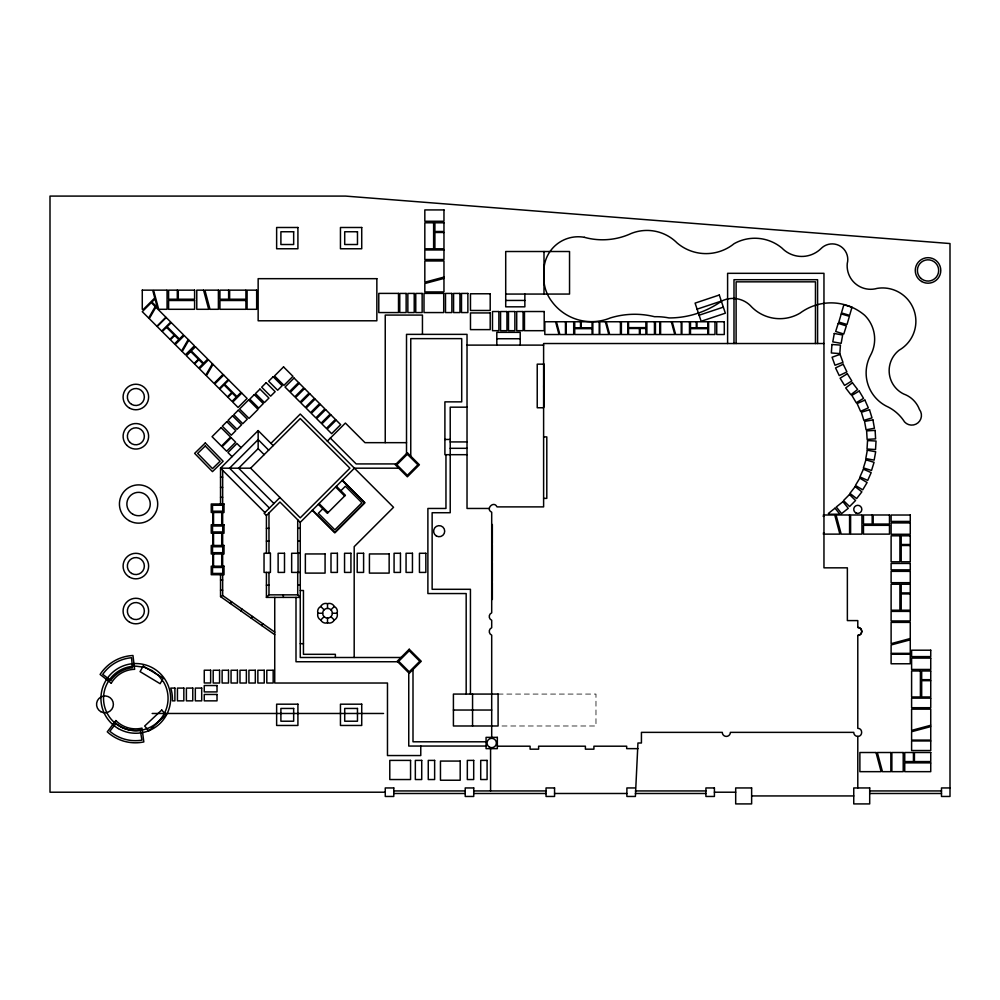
<?xml version="1.0" encoding="UTF-8"?>
<svg xmlns="http://www.w3.org/2000/svg" width="1000" height="1000" viewBox="0 0 1000 1000"><rect width="100%" height="100%" fill="white"/><g stroke="black" fill="none" stroke-linecap="round" stroke-linejoin="round"><path stroke-width="0.75" stroke-dasharray="5 3.75" d="M498.088 694.075L595.975 694.075L595.975 725.987L499.637 725.987"/><path stroke-width="1.5" d="M635.388 787.95L626.888 787.95L626.888 796.462L635.388 796.462L637.95 743L641.425 743L641.438 732.362L722.288 732.362A4.037 4.037 0 0 0 726.325 736.413A4.037 4.037 0 0 0 730.375 732.362L853.75 732.362A4.037 4.037 0 0 0 857.788 736.413L857.788 787.95M230.387 603.525L231.6 601.788M240.825 610.862L242.05 609.125M251.262 618.212L252.488 616.462M261.712 625.55L262.925 623.812M273.188 445.625L258.15 430.588L220.538 468.188L220.538 503.988M258.15 430.588L258.15 448.625L238.588 468.188L273.938 503.537M270.925 443.363L300.262 414.038L393.537 507.312L354.188 546.663L354.188 657.5M250.625 468.188L300.262 418.55L349.9 468.188L300.262 517.825L250.625 468.188L220.538 468.188L264.913 512.55M327.337 441.112L345.387 423.062L364.988 442.663L406.512 442.663M279.95 497.512L264.163 513.312L266.413 515.562L266.413 553.275M266.413 515.562L279.95 502.025L300.262 522.337L300.262 657.5L400.962 657.5M300.262 522.337L354.412 468.188L398.738 468.188M322.825 508.8L318.312 513.312L334.85 529.85L361.925 502.775L345.387 486.238L340.875 490.75M266.413 597.4L268.975 594.85L297.712 594.85L300.262 597.4L266.413 597.4L266.413 572.413M320.75 620.013A5.6 5.6 0 0 1 317.938 613.25A5.6 5.6 0 0 1 320.75 606.475A5.6 5.6 0 0 1 327.512 603.675A5.6 5.6 0 0 1 334.288 606.475A5.6 5.6 0 0 1 337.088 613.25A5.6 5.6 0 0 1 334.288 620.013A5.6 5.6 0 0 1 327.512 622.825A5.6 5.6 0 0 1 320.75 620.013L324.075 616.688A4.862 4.862 0 0 0 332.212 614.513A4.862 4.862 0 0 0 326.25 608.55A4.862 4.862 0 0 0 324.075 616.688M330.962 609.8L334.288 606.475M220.538 574.712L220.538 596.613L222.662 595.513L274.738 632.1M697.1 309.163L721.312 301.087M699.125 315.212L723.337 307.137M857.788 736.413C862.95 736.538 862.95 728.2 857.788 728.325L857.788 635.475A4.037 4.037 0 0 0 861.825 631.438L860.65 628.575L857.788 627.388L857.788 620.588L847.362 620.588L847.362 567.837L823.962 567.837L823.962 273.325L727.6 273.325L727.6 343.525M857.788 635.475L860.65 634.288L861.825 631.438A4.037 4.037 0 0 0 857.788 627.388M505.712 294.062L569.538 294.062L569.538 251.513L505.712 251.513L505.712 306.825L524.862 306.825L524.862 294.062M505.712 300.45L524.862 300.438M496.812 338.738L520.212 338.738M823.962 343.525L543.612 343.525L543.612 506.887L497.013 506.887C493.888 500.163 484.988 509.075 491.7 512.2L491.7 612.825A4.037 4.037 0 0 0 491.7 620.262L491.7 627.725A4.037 4.037 0 0 0 491.7 635.15L491.7 737.362M467.025 345.112L543.612 345.112M543.612 385.962L544.25 385.962L544.25 364.162L537.225 364.162L537.225 407.762L543.612 407.762M543.612 387.025L544.25 387.025L544.25 406.7L543.612 406.7M467.025 407.175L450.213 407.175L450.213 512.725L432.137 512.725L432.137 589.3L470.438 589.3L470.438 694.075M543.612 436.9L546.8 436.9L546.8 498.375L543.612 498.375M444.9 439.462L450.213 439.462M450.213 441.925L467.025 441.925M450.213 448.312L467.025 448.312M467.025 454.688L444.9 454.688L444.9 401.863L461.712 401.863L461.712 338.625L410.763 338.625L410.763 456.15M396.175 463.925L356.175 463.925L330.337 438.1M220.538 477.225L222.662 477.225M220.538 487.413L222.662 487.413M220.538 497.312L222.662 497.312M489.312 508.462L467.025 508.462L467.025 334.363L406.512 334.363L406.512 453.587M823.325 514.987L834.75 514.987L839.875 534.125L823.325 534.125M823.325 516.05L823.962 516.05M823.325 516.337L823.962 516.337M491.7 524.55L492.337 524.55L492.337 543.538L491.7 543.538M266.413 528.325L268.975 528.325M297.712 528.325L300.262 528.325M823.325 533.062L823.962 533.062M266.413 541.087L268.975 541.087M297.712 541.087L300.262 541.087M491.7 544.6L492.337 544.6L492.337 561.462L491.7 561.462M300.262 553.275L291.663 553.275L291.663 572.413L300.262 572.413M491.7 562.525L492.337 562.525L492.337 581.512L491.7 581.512M220.538 580.037L222.662 580.037M491.7 582.575L492.337 582.575L492.337 599.425L491.7 599.425M266.413 585.175L268.975 585.175M297.712 585.175L300.262 585.175M220.538 590.225L222.662 590.225M300.262 590.5L303.45 590.5L303.45 654.312L335.363 654.312L335.363 657.5M317.938 613.25L322.65 613.25M332.388 613.25L337.088 613.25M300.262 643.675L303.45 643.675M397.675 661.75L296 661.75L296 597.4M453.413 710.037L491.7 710.037M152.162 713.475L383.55 713.475M486.062 741.8L413 741.8L413 669.538M486.062 746.05L408.75 746.05L408.75 672.825M497.337 746.2L530.1 746.2L530.1 749.175L538.612 749.175L538.612 746.2L585.4 746.2L585.4 749.175L593.913 749.175L593.913 746.2L626.675 746.2L626.675 748.637L637.95 748.637M950 787.95L941.488 787.95L941.488 796.462L950 796.462L950 243.55L345.55 196.088L50 196.088L50 792.212L385.262 792.212M393.775 790.938L465.225 790.938M473.725 790.938L546.05 790.938M635.388 790.938L705.913 790.938M869.7 790.938L941.488 790.938M714.412 792.212L735.688 792.212M393.775 793.487L465.225 793.487M473.725 793.487L546.05 793.487M554.562 793.487L626.888 793.487M635.388 793.487L705.913 793.487M869.7 793.487L941.488 793.487M751.637 795.938L853.75 795.938M220.538 596.613L274.738 634.7M342.375 480.213L364.938 502.775L334.85 532.863L312.288 510.3M342.15 480.438L364.487 502.775L334.85 532.413L312.512 510.075M336.362 486.238L345.387 495.262L327.337 513.312L318.312 504.288M335.613 486.987L344.637 496.012M268.675 450.138L258.15 439.6L229.562 468.188L269.425 508.05M319.062 503.537L328.088 512.55M258.15 448.625L264.163 454.65M241.088 447.638L236.962 443.5L227.938 452.525L232.062 456.662M320.75 606.475L324.075 609.8M330.962 616.688L334.288 620.013M817.588 343.525L817.588 279.713L733.988 279.713L733.988 343.525M815.462 343.525L815.462 281.837L736.112 281.837L736.112 343.525M544 251.513L544 294.062M520.212 345.112L520.212 332.35L496.812 332.35L496.812 345.112M490.575 748.637L490.575 790.938M472.562 694.075L472.562 725.987M466.175 694.075L466.175 593.55L427.887 593.55L427.887 508.462L445.962 508.462L445.962 454.688M422.45 334.363L422.45 315.075L385.238 315.075L385.238 442.663M420.775 746.05L420.775 755.55L387.475 755.55L387.475 683.025L274.738 683.025L274.738 597.4M327.512 603.675L327.512 608.375M327.512 618.112L327.512 622.825M298.05 553.275L298.05 572.413M297.712 519.775L297.712 553.275M297.712 572.413L297.712 594.85M283.337 594.85L283.337 597.4M268.975 513.013L268.975 553.275M268.975 572.413L268.975 594.85M222.662 470.312L222.662 503.988M222.662 512.487L222.662 524.725M222.662 533.225L222.662 545.462M222.662 553.975L222.662 566.2M222.662 574.712L222.662 595.513M221.725 512.487L221.725 524.725M221.725 533.225L221.725 545.462M221.725 553.975L221.725 566.2M213.538 512.487L213.538 524.725M213.538 533.225L213.538 545.462M213.538 553.975L213.538 566.2M212.85 512.487L212.85 524.725M212.85 533.225L212.85 545.462M212.85 553.975L212.85 566.2M142.275 290.15L142.275 309.3L143.438 309.3L154.762 297.962L152.675 290.163L142.275 290.15M867.55 440.525L867.025 449.012L875.525 449.538L876.038 441.05L867.55 440.525M831.95 344.487L831.338 352.975L839.825 353.587L840.438 345.1L831.95 344.487M834.275 333.488L832.788 341.875L841.162 343.35L842.65 334.975L834.275 333.488M867.312 450.213L865.788 458.575L874.15 460.112L875.688 451.737L867.312 450.213M843.85 304.775L841.45 312.938L849.613 315.338L852.013 307.175L843.85 304.775M841.25 313.913L838.85 322.075L847.013 324.487L849.412 316.325L841.25 313.913M865.925 459.8L863.413 467.925L871.538 470.45L874.062 462.325L865.925 459.8M838.225 323.35L835.675 331.463L843.787 334.025L846.35 325.913L838.225 323.35M863.413 469.162L859.938 476.925L867.712 480.4L871.175 472.625L863.413 469.162M143.2 666.062L140.062 671.625L160.113 683.713L163.275 678.162L143.2 666.062M155.25 306.588L148.65 318.025L142.275 311.663L151.3 302.638L155.25 306.588M155.875 307.213L149.275 318.65L156.875 326.25L165.9 317.225L155.875 307.213M188.2 339.538L181.6 350.975L175.225 344.6L184.25 335.588L188.2 339.538M188.825 340.15L182.213 351.6L185.413 354.8L194.438 345.775L188.825 340.15M212.4 363.725L205.787 375.175L199.425 368.8L208.45 359.775L212.4 363.725M213.025 364.35L206.412 375.8L214.013 383.4L223.038 374.375L213.025 364.35M859.8 478.15L855.425 485.45L862.725 489.825L867.1 482.525L859.8 478.15M115.862 720.55L107.275 731.838A41.475 41.475 0 0 0 143.825 741.938L142 728.138A27.8 27.8 0 0 1 115.862 720.55M115.988 723.363L109.85 731.275A39.35 39.35 0 0 0 141.9 740.138L140.3 730.25A30.875 30.875 0 0 1 115.988 723.363M855.138 486.65L849.925 493.375L856.65 498.575L861.862 491.85L855.138 486.65M849.488 494.525L843.512 500.575L849.575 506.55L855.55 500.5L849.488 494.525M155.025 298.913L151.9 302.038L157.3 307.438L155.025 298.913M166.213 317.538L157.188 326.562L161.7 331.075L170.725 322.05L166.213 317.538M166.525 327.35L162.25 331.625L169.938 339.312L174.213 335.037L166.525 327.35M171.275 322.6L167.125 326.75L179.375 339.012L183.525 334.862L171.275 322.6M174.675 335.513L170.4 339.787L174.5 343.888L178.775 339.613L174.675 335.513M190.712 351.55L186.438 355.825L194.125 363.512L198.4 359.237L190.712 351.55M195.463 346.8L191.312 350.95L203.575 363.2L207.725 359.062L195.463 346.8M198.875 359.7L194.6 363.975L198.7 368.088L202.975 363.812L198.875 359.7M223.713 375.05L214.688 384.075L219.2 388.587L228.225 379.562L223.713 375.05M224.025 384.862L219.75 389.137L227.438 396.825L231.713 392.55L224.025 384.862M228.775 380.112L224.625 384.263L236.887 396.512L241.038 392.362L228.775 380.112M232.175 393.013L227.913 397.287L232.013 401.388L236.287 397.113L232.175 393.013M241.75 393.088L232.725 402.113L238.075 407.463L247.1 398.438L241.75 393.088M226.812 421.688L222.3 426.2L231.287 435.188L235.8 430.675L226.812 421.688M232.55 415.838L228.038 420.35L237.025 429.338L241.537 424.825L232.55 415.838M238.287 410.188L233.775 414.7L242.763 423.688L247.275 419.175L238.287 410.188M248.612 399.938L239.575 408.963L249.013 418.4L258.05 409.363L248.612 399.938M221.088 427.65L212.05 436.675L221.488 446.112L230.525 437.075L221.088 427.65M254.288 394.613L249.775 399.125L258.762 408.113L263.275 403.6L254.288 394.613M266.175 382.675L261.663 387.188L270.65 396.175L275.163 391.662L266.175 382.675M259.962 389.087L255.45 393.6L264.438 402.575L268.95 398.062L259.962 389.087M273.163 376.725L268.65 381.238L277.638 390.225L282.15 385.712L273.163 376.725M283.55 366.9L274.513 375.938L283.938 385.375L292.975 376.337L283.55 366.9M231.15 437.7L222.125 446.725L226.637 451.238L235.662 442.212L231.15 437.7M294.05 378.025L285.025 387.05L289.538 391.562L298.562 382.537L294.05 378.025M299.312 383.288L290.287 392.312L294.8 396.825L303.825 387.8L299.312 383.288M304.575 388.55L295.55 397.575L300.062 402.088L309.088 393.062L304.575 388.55M309.837 393.812L300.812 402.837L305.325 407.35L314.35 398.325L309.837 393.812M315.1 399.075L306.075 408.1L310.587 412.612L319.613 403.587L315.1 399.075M320.363 404.35L311.337 413.375L315.85 417.887L324.875 408.862L320.363 404.35M325.637 409.613L316.613 418.638L321.125 423.15L330.15 414.125L325.637 409.613M330.9 414.875L321.875 423.9L326.388 428.413L335.412 419.387L330.9 414.875M336.163 420.138L327.137 429.162L331.65 433.675L340.675 424.65L336.163 420.138M407.362 452.75L395.325 464.775L407.362 476.812L419.387 464.775L407.362 452.75M407.362 454.25L396.825 464.775L407.362 475.312L417.887 464.775L407.362 454.25M409.225 649.237L397.2 661.275L409.225 673.3L421.262 661.275L409.225 649.237M409.225 650.75L398.7 661.275L409.225 671.8L419.762 661.275L409.225 650.75M205.3 442.962L194.638 453.363L212.463 471.637L223.125 461.238L205.3 442.962M205.263 445.975L197.65 453.4L212.5 468.625L220.113 461.2L205.263 445.975M161.725 710.025L144.65 726.05L148.887 730.825L165.975 714.788L161.725 710.025M842.95 501.675L836.3 506.975L841.6 513.625L848.25 508.325L842.95 501.675M835.025 508.162L828.375 513.462L828.975 514.225L839.85 514.225L835.025 508.162M852.425 382.762L845.688 387.95L850.863 394.688L857.613 389.513L852.425 382.762M847.35 373.738L840.1 378.2L844.562 385.438L851.812 380.975L847.35 373.738M859.188 391.062L851.875 395.4L856.213 402.725L863.538 398.375L859.188 391.062M843.213 364.225L835.55 367.925L839.237 375.588L846.912 371.9L843.213 364.225M864.912 400.1L857.125 403.55L860.575 411.325L868.35 407.887L864.912 400.1M840.088 354.35L832.087 357.238L834.975 365.238L842.975 362.362L840.088 354.35M719.3 295.025L695.088 303.113L701.137 321.275L725.35 313.188L719.3 295.025M869.513 409.762L861.375 412.25L863.863 420.387L872 417.9L869.513 409.762M443.963 277.087L424.825 282.213L424.825 260.963L443.963 260.963L443.963 277.087M443.963 278.412L424.825 283.538L424.825 291.925L443.963 291.925L443.963 278.412M910.263 638.513L891.112 643.65L891.112 622.388L910.263 622.388L910.263 638.513M910.263 639.837L891.112 644.963L891.112 653.35L910.263 653.35L910.263 639.837M930.738 725.275L911.6 730.4L911.6 709.15L930.738 709.15L930.738 725.275M930.738 726.587L911.6 731.725L911.6 740.1L930.738 740.1L930.738 726.587M872.938 419.9L864.562 421.413L866.062 429.787L874.438 428.275L872.938 419.9M875.125 430.387L866.625 430.875L867.125 439.375L875.612 438.875L875.125 430.387M443.963 209.925L424.825 209.925L424.825 221.262L443.963 221.262L443.963 209.925M433.625 222.787L424.825 222.787L424.825 248.8L433.625 248.8L433.625 222.787M443.963 222.787L434.9 222.787L434.9 231.488L443.963 231.488L443.963 222.787M297.913 227.488L276.637 227.488L276.637 248.762L297.913 248.762L297.913 227.488M361.725 227.488L340.45 227.488L340.45 248.762L361.725 248.762L361.725 227.488M293.663 231.75L280.9 231.75L280.9 244.513L293.663 244.513L293.663 231.75M357.475 231.75L344.712 231.75L344.712 244.513L357.475 244.513L357.475 231.75M443.963 232.488L434.9 232.488L434.9 248.8L443.963 248.8L443.963 232.488M443.963 249.963L424.825 249.963L424.825 259.525L443.963 259.525L443.963 249.963M376.85 278.675L258.15 278.675L258.15 320.788L376.85 320.788L376.85 278.675M167.062 290.15L153.55 290.15L158.688 309.3L167.062 309.3L167.062 290.15M177.3 290.15L168.6 290.15L168.6 299.225L177.3 299.225L177.3 290.15M194.6 290.15L178.287 290.15L178.287 299.225L194.6 299.225L194.6 290.15M203.562 290.15L196.775 290.15L196.775 309.3L208.688 309.3L203.562 290.15M218.4 290.15L204.887 290.15L210.012 309.3L218.4 309.3L218.4 290.15M228.625 290.15L219.925 290.15L219.925 299.225L228.625 299.225L228.625 290.15M245.925 290.15L229.625 290.15L229.625 299.225L245.925 299.225L245.925 290.15M256.663 290.15L247.087 290.15L247.087 309.3L256.663 309.3L256.663 290.15M398.512 293.4L378.787 293.4L378.787 312.562L398.512 312.562L398.512 293.4M443.713 293.4L424 293.4L424 312.562L443.713 312.562L443.713 293.4M406.15 293.425L399.762 293.425L399.762 312.562L406.15 312.562L406.15 293.425M414.225 293.425L407.85 293.425L407.85 312.562L414.225 312.562L414.225 293.425M422.15 293.425L415.763 293.425L415.763 312.562L422.15 312.562L422.15 293.425M451.875 293.425L445.5 293.425L445.5 312.562L451.875 312.562L451.875 293.425M459.95 293.425L453.575 293.425L453.575 312.562L459.95 312.562L459.95 293.425M467.875 293.425L461.5 293.425L461.5 312.562L467.875 312.562L467.875 293.425M490.2 293.775L470.475 293.775L470.475 310.462L490.2 310.462L490.2 293.775M194.6 300.5L168.6 300.5L168.6 309.3L194.6 309.3L194.6 300.5M245.925 300.5L219.925 300.5L219.925 309.3L245.925 309.3L245.925 300.5M544.2 311.525L524.475 311.525L524.475 330.688L544.2 330.688L544.2 311.525M498.875 311.537L492.488 311.537L492.488 330.688L498.875 330.688L498.875 311.537M506.95 311.537L500.562 311.537L500.562 330.688L506.95 330.688L506.95 311.537M514.875 311.537L508.488 311.537L508.488 330.688L514.875 330.688L514.875 311.537M523.1 311.537L516.712 311.537L516.712 330.688L523.1 330.688L523.1 311.537M490.2 312.938L470.475 312.938L470.475 329.625L490.2 329.625L490.2 312.938M555.575 321.763L544.825 321.763L544.825 334.525L558.987 334.525L555.575 321.763M565.462 321.763L556.45 321.763L559.875 334.525L565.462 334.525L565.462 321.763M573.7 321.763L566.138 321.763L566.138 334.525L573.7 334.525L573.7 321.763M580.525 321.763L574.725 321.763L574.725 327.812L580.525 327.812L580.525 321.763M592.062 321.763L581.188 321.763L581.188 327.812L592.062 327.812L592.062 321.763M599.212 321.763L592.837 321.763L592.837 334.525L599.212 334.525L599.212 321.763M605.375 321.763L599.788 321.763L599.788 334.525L608.787 334.525L605.375 321.763M620.425 321.763L606.25 321.763L609.675 334.525L620.425 334.525L620.425 321.763M627.762 321.763L621.375 321.763L621.375 334.525L627.762 334.525L627.762 321.763M645.875 321.763L628.538 321.763L628.538 327.625L645.875 327.625L645.875 321.763M654.45 321.763L646.888 321.763L646.888 334.525L654.45 334.525L654.45 321.763M659.725 321.763L655.45 321.763L655.45 334.525L659.725 334.525L659.725 321.763M671.338 321.763L660.588 321.763L660.588 334.525L674.762 334.525L671.338 321.763M681.225 321.763L672.225 321.763L675.638 334.525L681.225 334.525L681.225 321.763M689.475 321.763L681.912 321.763L681.912 334.525L689.475 334.525L689.475 321.763M696.287 321.763L690.487 321.763L690.487 327.812L696.287 327.812L696.287 321.763M707.825 321.763L696.963 321.763L696.963 327.812L707.825 327.812L707.825 321.763M714.987 321.763L708.6 321.763L708.6 334.525L714.987 334.525L714.987 321.763M724.287 321.763L716.725 321.763L716.725 334.525L724.287 334.525L724.287 321.763M639.4 328.475L628.538 328.475L628.538 334.525L639.4 334.525L639.4 328.475M645.875 328.475L640.062 328.475L640.062 334.525L645.875 334.525L645.875 328.475M592.062 328.663L574.725 328.663L574.725 334.525L592.062 334.525L592.062 328.663M707.825 328.663L690.487 328.663L690.487 334.525L707.825 334.525L707.825 328.663M224.013 503.988L211.25 503.988L211.25 512.487L224.013 512.487L224.013 503.988M222.738 505.262L212.525 505.262L212.525 511.213L222.738 511.213L222.738 505.262M849.575 514.987L836.062 514.987L841.2 534.125L849.575 534.125L849.575 514.987M861.938 514.987L850.6 514.987L850.6 534.125L861.938 534.125L861.938 514.987M872.175 514.987L863.475 514.987L863.475 524.05L872.175 524.05L872.175 514.987M889.475 514.987L873.175 514.987L873.175 524.05L889.475 524.05L889.475 514.987M910.263 515.025L891.112 515.025L891.112 521.425L910.263 521.425L910.263 515.025M910.263 522.925L891.112 522.925L891.112 534.275L910.263 534.275L910.263 522.925M224.013 524.725L211.25 524.725L211.25 533.225L224.013 533.225L224.013 524.725M889.475 525.325L863.475 525.325L863.475 534.125L889.475 534.125L889.475 525.325M222.738 526L212.525 526L212.525 531.95L222.738 531.95L222.738 526M899.912 535.8L891.112 535.8L891.112 561.8L899.912 561.8L899.912 535.8M910.263 535.8L901.2 535.8L901.2 544.5L910.263 544.5L910.263 535.8M224.013 545.462L211.25 545.462L211.25 553.975L224.013 553.975L224.013 545.462M910.263 545.5L901.2 545.5L901.2 561.8L910.263 561.8L910.263 545.5M222.738 546.737L212.525 546.737L212.525 552.688L222.738 552.688L222.738 546.737M270.413 553.275L264.037 553.275L264.037 572.413L270.413 572.413L270.413 553.275M284.5 553.275L278.125 553.275L278.125 572.413L284.5 572.413L284.5 553.275M337.388 553.275L331 553.275L331 572.413L337.388 572.413L337.388 553.275M350.925 553.275L344.55 553.275L344.55 572.413L350.925 572.413L350.925 553.275M363.6 553.275L357.212 553.275L357.212 572.413L363.6 572.413L363.6 553.275M400.45 553.275L394.075 553.275L394.075 572.413L400.45 572.413L400.45 553.275M412.45 553.275L406.062 553.275L406.062 572.413L412.45 572.413L412.45 553.275M425.838 553.275L419.45 553.275L419.45 572.413L425.838 572.413L425.838 553.275M325.075 553.95L305.363 553.95L305.363 573.1L325.075 573.1L325.075 553.95M389.15 553.95L369.425 553.95L369.425 573.1L389.15 573.1L389.15 553.95M910.263 563.45L891.112 563.45L891.112 569.85L910.263 569.85L910.263 563.45M224.013 566.2L211.25 566.2L211.25 574.712L224.013 574.712L224.013 566.2M222.738 567.475L212.525 567.475L212.525 573.438L222.738 573.438L222.738 567.475M910.263 571.35L891.112 571.35L891.112 582.688L910.263 582.688L910.263 571.35M899.912 584.225L891.112 584.225L891.112 610.225L899.912 610.225L899.912 584.225M910.263 584.225L901.2 584.225L901.2 592.925L910.263 592.925L910.263 584.225M910.263 593.913L901.2 593.913L901.2 610.225L910.263 610.225L910.263 593.913M910.263 611.388L891.112 611.388L891.112 620.962L910.263 620.962L910.263 611.388M930.738 650.2L911.6 650.2L911.6 656.6L930.738 656.6L930.738 650.2M910.263 654.2L891.112 654.2L891.112 663.775L910.263 663.775L910.263 654.2M930.738 658.1L911.6 658.1L911.6 669.45L930.738 669.45L930.738 658.1M210.637 670.212L204.262 670.212L204.262 682.975L210.637 682.975L210.637 670.212M219.575 670.263L213.188 670.263L213.188 683.025L219.575 683.025L219.575 670.263M228.512 670.263L222.125 670.263L222.125 683.025L228.512 683.025L228.512 670.263M237.438 670.263L231.062 670.263L231.062 683.025L237.438 683.025L237.438 670.263M246.375 670.263L239.988 670.263L239.988 683.025L246.375 683.025L246.375 670.263M255.312 670.263L248.925 670.263L248.925 683.025L255.312 683.025L255.312 670.263M264.237 670.263L257.863 670.263L257.863 683.025L264.237 683.025L264.237 670.263M273.175 670.263L266.8 670.263L266.8 683.025L273.175 683.025L273.175 670.263M920.4 670.975L911.6 670.975L911.6 696.975L920.4 696.975L920.4 670.975M930.738 670.975L921.675 670.975L921.675 679.675L930.738 679.675L930.738 670.975M930.738 680.675L921.675 680.675L921.675 696.975L930.738 696.975L930.738 680.675M217.025 685.537L204.262 685.537L204.262 691.912L217.025 691.912L217.025 685.537M174.9 688.088L170.763 688.088A36.587 36.587 0 0 1 172.4 700.85L174.9 700.85L174.9 688.088M183.837 688.088L177.45 688.088L177.45 700.85L183.837 700.85L183.837 688.088M192.775 688.088L186.388 688.088L186.388 700.85L192.775 700.85L192.775 688.088M201.7 688.088L195.325 688.088L195.325 700.85L201.7 700.85L201.7 688.088M498.088 694.075L453.413 694.075L453.413 725.987L498.088 725.987L498.088 694.075M217.025 694.463L204.262 694.463L204.262 700.85L217.025 700.85L217.025 694.463M930.738 698.138L911.6 698.138L911.6 707.712L930.738 707.712L930.738 698.138M297.913 704.188L276.637 704.188L276.637 725.462L297.913 725.462L297.913 704.188M361.725 704.188L340.45 704.188L340.45 725.462L361.725 725.462L361.725 704.188M293.663 708.45L280.9 708.45L280.9 721.213L293.663 721.213L293.663 708.45M357.475 708.45L344.712 708.45L344.712 721.213L357.475 721.213L357.475 708.45M497.337 737.362L486.062 737.362L486.062 748.637L497.337 748.637L497.337 737.362M930.738 740.95L911.6 740.95L911.6 750.525L930.738 750.525L930.738 740.95M876.012 752.513L859.887 752.513L859.887 771.663L881.137 771.663L876.012 752.513M890.85 752.513L877.337 752.513L882.463 771.663L890.85 771.663L890.85 752.513M903.213 752.513L891.862 752.513L891.862 771.663L903.213 771.663L903.213 752.513M913.438 752.513L904.737 752.513L904.737 761.575L913.438 761.575L913.438 752.513M930.738 752.513L914.438 752.513L914.438 761.575L930.738 761.575L930.738 752.513M410.562 760.4L389.787 760.4L389.787 779.538L410.562 779.538L410.562 760.4M421.725 760.4L415.337 760.4L415.337 779.538L421.725 779.538L421.725 760.4M434.637 760.4L428.263 760.4L428.263 779.538L434.637 779.538L434.637 760.4M473.7 760.4L467.325 760.4L467.325 779.538L473.7 779.538L473.7 760.4M487.088 760.4L480.712 760.4L480.712 779.538L487.088 779.538L487.088 760.4M460.188 761.075L440.462 761.075L440.462 780.225L460.188 780.225L460.188 761.075M930.738 762.862L904.737 762.862L904.737 771.663L930.738 771.663L930.738 762.862M393.775 787.95L385.262 787.95L385.262 796.462L393.775 796.462L393.775 787.95M473.725 787.95L465.225 787.95L465.225 796.462L473.725 796.462L473.725 787.95M554.562 787.95L546.05 787.95L546.05 796.462L554.562 796.462L554.562 787.95M714.412 787.95L705.913 787.95L705.913 796.462L714.412 796.462L714.412 787.95M751.637 787.95L735.688 787.95L735.688 803.913L751.637 803.913L751.637 787.95M869.7 787.95L853.75 787.95L853.75 803.913L869.7 803.913L869.7 787.95M144.15 667.237L135.8 666.137A32.262 32.262 0 0 0 104.025 704A32.262 32.262 0 0 0 146.838 728.713A32.262 32.262 0 0 0 163.738 682.262L158.613 675.588L151.925 670.462L144.15 667.237M110.662 680.462L102.737 674.338A39.35 39.35 0 0 1 131.537 657.725L132.475 667.7A30.875 30.875 0 0 0 110.662 680.462M111.237 683.213L100.1 674.45A41.475 41.475 0 0 1 132.963 655.5L134.65 669.312A27.8 27.8 0 0 0 111.237 683.213M489.363 747.062A4.675 4.675 0 0 0 496.388 743A4.675 4.675 0 0 0 489.363 738.95A4.675 4.675 0 0 0 489.363 747.062M436.388 535.988A5.55 5.55 0 0 0 444.712 531.175A5.55 5.55 0 0 0 436.388 526.375A5.55 5.55 0 0 0 436.388 535.988M855.763 512.85A4.037 4.037 0 0 0 861.825 509.35A4.037 4.037 0 0 0 855.763 505.85A4.037 4.037 0 0 0 855.763 512.85M128.988 520.6A19.15 19.15 0 0 0 157.713 504.025A19.15 19.15 0 0 0 128.988 487.45A19.15 19.15 0 0 0 128.988 520.6M132.713 514.163A11.7 11.7 0 0 0 150.262 504.025A11.7 11.7 0 0 0 132.713 493.888A11.7 11.7 0 0 0 132.713 514.163M126.838 445.325A12.763 12.763 0 0 0 148.188 439.6A12.763 12.763 0 0 0 132.562 423.975A12.763 12.763 0 0 0 126.838 445.325M100.763 711.65A8.413 8.413 0 0 0 113.387 704.362A8.413 8.413 0 0 0 100.763 697.075A8.413 8.413 0 0 0 100.763 711.65M129.838 442.312A8.512 8.512 0 0 0 144.075 438.5A8.512 8.512 0 0 0 133.663 428.088A8.512 8.512 0 0 0 129.838 442.312M129.475 577.125A12.763 12.763 0 0 0 148.625 566.075A12.763 12.763 0 0 0 129.475 555.025A12.763 12.763 0 0 0 129.475 577.125M131.6 573.438A8.512 8.512 0 0 0 144.362 566.075A8.512 8.512 0 0 0 131.6 558.7A8.512 8.512 0 0 0 131.6 573.438M129.475 622.1A12.763 12.763 0 0 0 148.625 611.038A12.763 12.763 0 0 0 129.475 599.987A12.763 12.763 0 0 0 129.475 622.1M131.6 618.413A8.512 8.512 0 0 0 144.362 611.038A8.512 8.512 0 0 0 131.6 603.675A8.512 8.512 0 0 0 131.6 618.413M129.475 408.062A12.763 12.763 0 0 0 148.625 397.013A12.763 12.763 0 0 0 129.475 385.95A12.763 12.763 0 0 0 129.475 408.062M131.6 404.375A8.512 8.512 0 0 0 144.362 397.013A8.512 8.512 0 0 0 131.6 389.637A8.512 8.512 0 0 0 131.6 404.375M921.65 281.5A12.763 12.763 0 0 0 940.788 270.45A12.763 12.763 0 0 0 921.65 259.387A12.763 12.763 0 0 0 921.65 281.5M920.512 277.962A10.637 10.637 0 0 0 938.3 273.2A10.637 10.637 0 0 0 925.275 260.175A10.637 10.637 0 0 0 920.512 277.962M584.338 237.312A68.213 68.213 0 0 0 631.225 233.463A42.488 42.488 0 0 1 677.125 242.987A44.638 44.638 0 0 0 734.125 243.663A42.362 42.362 0 0 1 781.988 248.088A27.55 27.55 0 0 0 820.975 248.637A15.6 15.6 0 0 1 847.262 263.488A23.5 23.5 0 0 0 877.163 288.375A33.338 33.338 0 0 1 899.163 350.175A25.987 25.987 0 0 0 903.675 394A26.15 26.15 0 0 1 919.45 409.513A9.7 9.7 0 0 1 917.975 422.85A9.7 9.7 0 0 1 904.587 421.962A42.413 42.413 0 0 0 888.25 407.05A37.425 37.425 0 0 1 870.65 355.062A33.6 33.6 0 0 0 864.712 315.312A51.85 51.85 0 0 0 800.088 313.113A39.688 39.688 0 0 1 750.275 305.5A24.975 24.975 0 0 0 721.6 301.1A90.125 90.125 0 0 1 668.988 317.938A64.912 64.912 0 0 0 654.562 316.712A82.575 82.575 0 0 0 610.35 317.938A49.288 49.288 0 0 1 551.8 301.462A38.75 38.75 0 0 1 544 274.125A34.35 34.35 0 0 1 584.338 237.312M118.362 728.587A34.862 34.862 0 0 0 170.65 698.4A34.862 34.862 0 0 0 118.362 668.213A34.862 34.862 0 0 0 118.362 728.587"/></g></svg>
